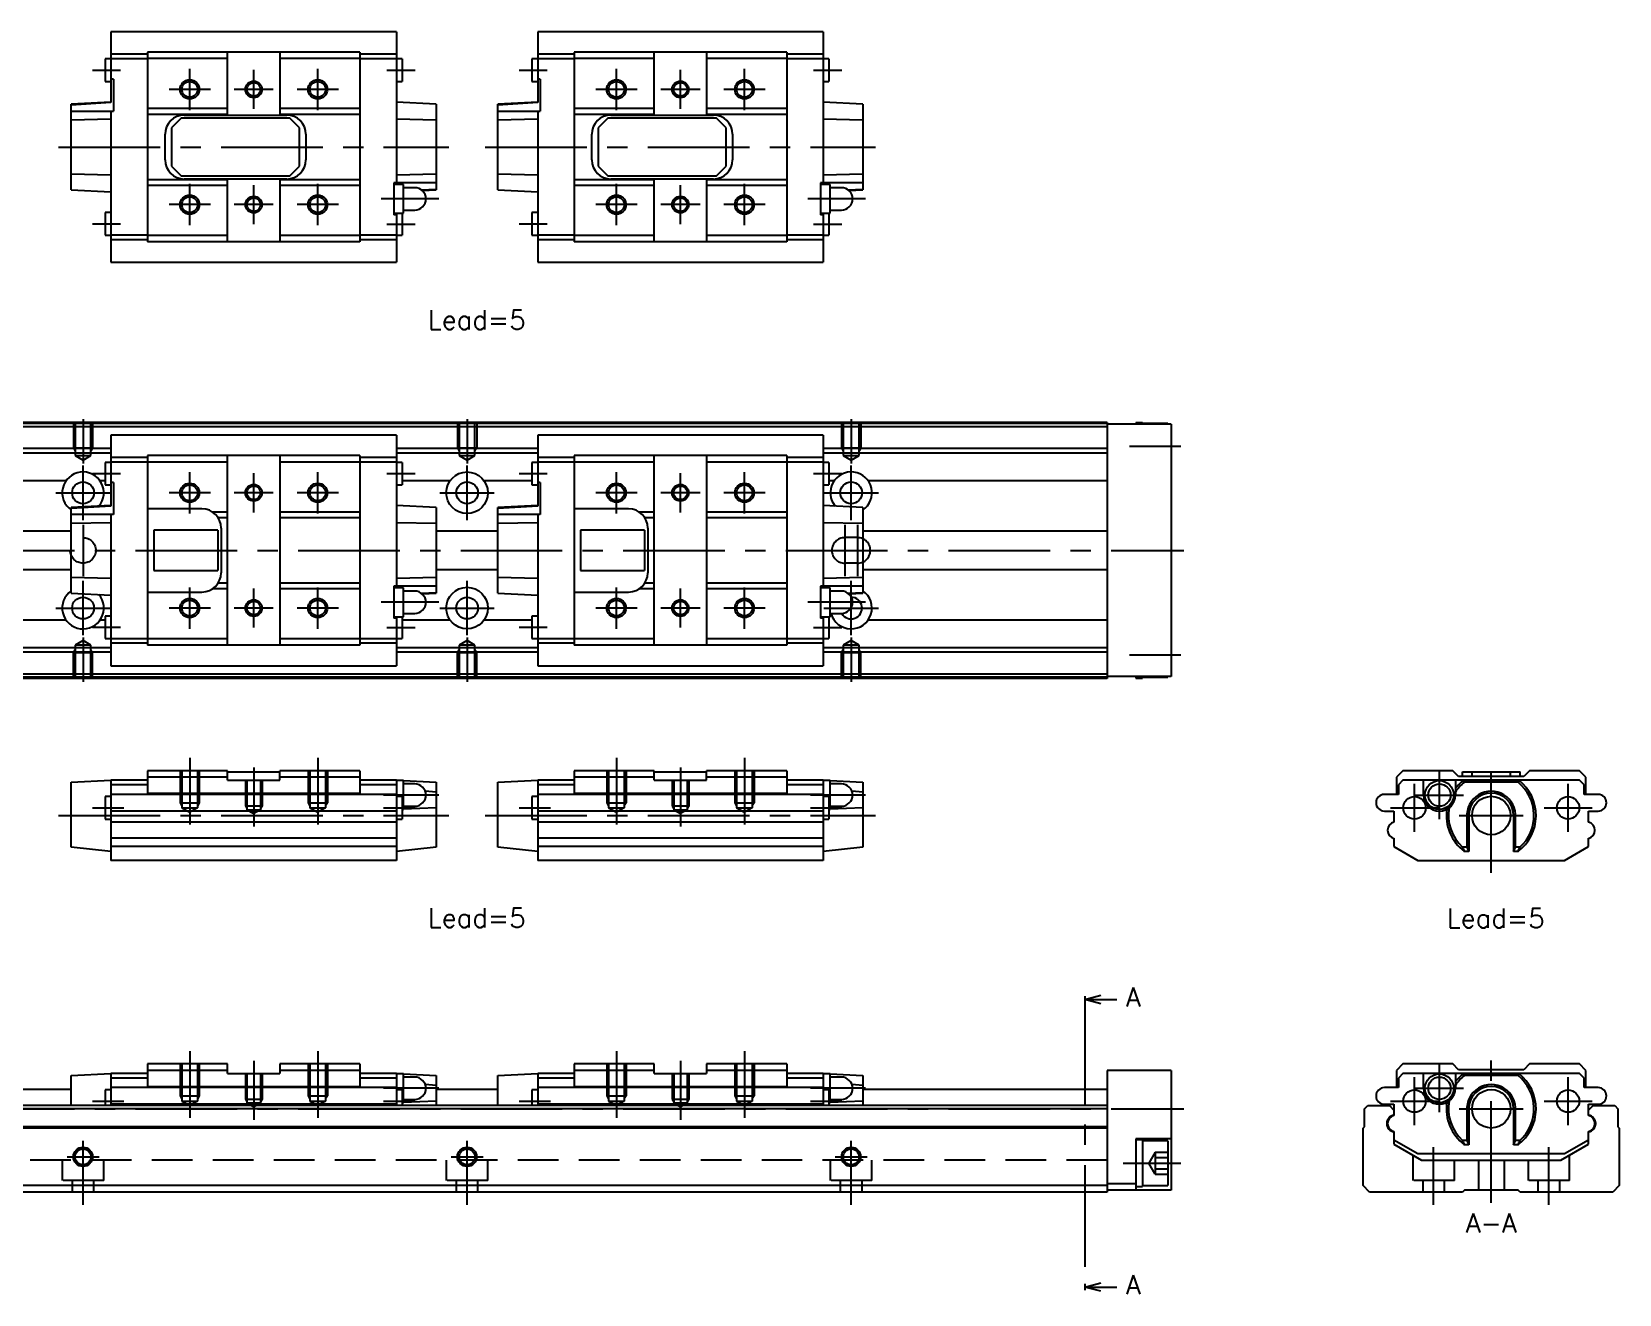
# Model space of a CAD drawing. Extents: x -2 to 376, y -8 to 191.
# Drawn here: x 127.7 to 375.7, y -6 to 191.2 of the extents above; entities that cross this region are included whole.
import ezdxf

# ---------------------------------------------------------------- set-up
doc = ezdxf.new("R2010")
doc.units = 0
doc.header["$LTSCALE"] = 0.5
doc.linetypes.add('CENTER', pattern=[50.8, 31.75, -6.35, 6.35, -6.35])
doc.linetypes.add('DASHED', pattern=[19.05, 12.7, -6.35])
for name, color, linetype in [('MSM_CENTER', 1, 'CENTER'), ('MSM_CONTINUOUS', 7, 'CONTINUOUS'), ('MSM_DASHED', 4, 'DASHED'), ('MSM_NARROW', 5, 'CONTINUOUS'), ('MSM_PART_NUMBER', 7, 'CONTINUOUS')]:
    doc.layers.add(name, color=color, linetype=linetype)
doc.styles.get("Standard").update_dxf_attribs({"font": 'txt.shx', "height": 1, "bigfont": 'bigfont.shx'})

msp = doc.modelspace()

# ---------------------------------------------------------------- linework, layer by layer
at = {"layer": 'MSM_CENTER'}
for p, q in [((137.17, 185.2), (141.57, 185.2)), ((152.37, 178.97), (152.37, 185.43)), ((162.37, 179.14), (162.37, 185.26)), ((172.37, 178.97), (172.37, 185.43)), ((183.17, 185.2), (187.57, 185.2)), ((203.83, 185.2), (208.23, 185.2)), ((219.03, 178.97), (219.03, 185.43)), ((229.03, 179.14), (229.03, 185.26)), ((239.03, 178.97), (239.03, 185.43)), ((249.83, 185.2), (254.23, 185.2)), ((155.6, 182.2), (149.14, 182.2)), ((165.42, 182.2), (159.31, 182.2)), ((175.6, 182.2), (169.14, 182.2)), ((222.26, 182.2), (215.8, 182.2)), ((232.09, 182.2), (225.98, 182.2)), ((242.26, 182.2), (235.8, 182.2)), ((131.87, 173.2), (192.87, 173.2)), ((198.53, 173.2), (259.53, 173.2)), ((152.37, 160.97), (152.37, 167.43)), ((162.37, 161.14), (162.37, 167.26)), ((172.37, 160.97), (172.37, 167.43)), ((219.03, 160.97), (219.03, 167.43)), ((229.03, 161.14), (229.03, 167.26)), ((239.03, 160.97), (239.03, 167.43)), ((155.6, 164.2), (149.14, 164.2)), ((165.42, 164.2), (159.31, 164.2)), ((175.6, 164.2), (169.14, 164.2)), ((191.27, 165.1), (182.27, 165.1)), ((222.26, 164.2), (215.8, 164.2)), ((232.09, 164.2), (225.98, 164.2)), ((242.26, 164.2), (235.8, 164.2)), ((257.93, 165.1), (248.93, 165.1)), ((137.17, 161.2), (141.57, 161.2)), ((183.17, 161.15), (187.57, 161.15)), ((203.83, 161.2), (208.23, 161.2)), ((249.83, 161.15), (254.23, 161.15)), ((135.7, 130.7), (135.7, 123.79)), ((195.7, 130.7), (195.7, 123.79)), ((255.7, 130.7), (255.7, 123.79)), ((299.2, 126.5), (307.2, 126.5)), ((135.7, 114.95), (135.7, 123.45)), ((137.17, 122.2), (141.57, 122.2)), ((152.37, 115.97), (152.37, 122.43)), ((162.37, 116.14), (162.37, 122.26)), ((172.37, 115.97), (172.37, 122.43)), ((183.17, 122.2), (187.57, 122.2)), ((195.7, 114.95), (195.7, 123.45)), ((203.83, 122.2), (208.23, 122.2)), ((219.03, 115.97), (219.03, 122.43)), ((229.03, 116.14), (229.03, 122.26)), ((239.03, 115.97), (239.03, 122.43)), ((249.83, 122.2), (254.23, 122.2)), ((255.7, 114.95), (255.7, 123.45)), ((131.45, 119.2), (139.95, 119.2)), ((155.6, 119.2), (149.14, 119.2)), ((165.42, 119.2), (159.31, 119.2)), ((175.6, 119.2), (169.14, 119.2)), ((191.45, 119.2), (199.95, 119.2)), ((222.26, 119.2), (215.8, 119.2)), ((232.09, 119.2), (225.98, 119.2)), ((242.26, 119.2), (235.8, 119.2)), ((251.45, 119.2), (259.95, 119.2)), ((135.7, 114.2), (135.7, 106.2)), ((254.7, 114.2), (254.7, 106.2)), ((256.7, 114.2), (256.7, 106.2)), ((67.7, 110.2), (307.7, 110.2)), ((135.7, 96.95), (135.7, 105.45)), ((152.37, 97.97), (152.37, 104.43)), ((162.37, 98.14), (162.37, 104.26)), ((172.37, 97.97), (172.37, 104.43)), ((195.7, 96.95), (195.7, 105.45)), ((219.03, 97.97), (219.03, 104.43)), ((229.03, 98.14), (229.03, 104.26)), ((239.03, 97.97), (239.03, 104.43)), ((255.7, 96.95), (255.7, 105.45)), ((191.27, 102.1), (182.27, 102.1)), ((257.93, 102.1), (248.93, 102.1)), ((131.45, 101.2), (139.95, 101.2)), ((155.6, 101.2), (149.14, 101.2)), ((165.42, 101.2), (159.31, 101.2)), ((175.6, 101.2), (169.14, 101.2)), ((191.45, 101.2), (199.95, 101.2)), ((222.26, 101.2), (215.8, 101.2)), ((232.09, 101.2), (225.98, 101.2)), ((242.26, 101.2), (235.8, 101.2)), ((251.45, 101.2), (259.95, 101.2)), ((137.17, 98.2), (141.57, 98.2)), ((183.17, 98.15), (187.57, 98.15)), ((203.83, 98.2), (208.23, 98.2)), ((249.83, 98.15), (254.23, 98.15)), ((135.7, 96.61), (135.7, 89.7)), ((195.7, 96.61), (195.7, 89.7)), ((255.7, 96.61), (255.7, 89.7)), ((299.2, 93.9), (307.2, 93.9)), ((152.37, 77.8), (152.37, 67.4)), ((172.37, 77.8), (172.37, 67.4)), ((219.03, 77.8), (219.03, 67.4)), ((239.03, 77.8), (239.03, 67.4)), ((355.7, 59.85), (355.7, 77.65)), ((162.37, 76.3), (162.37, 67.1)), ((229.03, 76.3), (229.03, 67.1)), ((347.6, 68.25), (347.6, 75.75)), ((191.27, 72), (182.67, 72)), ((257.93, 72), (249.33, 72)), ((343.7, 66.25), (343.7, 73.75)), ((343.85, 72), (351.35, 72)), ((367.7, 66.25), (367.7, 73.75)), ((137.17, 70), (142.07, 70)), ((182.67, 70), (187.57, 70)), ((203.83, 70), (208.73, 70)), ((249.33, 70), (254.23, 70)), ((339.95, 70), (347.45, 70)), ((363.95, 70), (371.45, 70)), ((131.87, 68.8), (192.87, 68.8)), ((198.53, 68.8), (259.53, 68.8)), ((350.7, 68.8), (360.7, 68.8)), ((292.2, 39.58), (292.2, -4.33)), ((152.37, 32), (152.37, 21.6)), ((162.37, 30.5), (162.37, 21.3)), ((172.37, 32), (172.37, 21.6)), ((219.03, 32), (219.03, 21.6)), ((229.03, 30.5), (229.03, 21.3)), ((239.03, 32), (239.03, 21.6)), ((347.6, 22.45), (347.6, 29.95)), ((355.7, 8.3), (355.7, 31.1)), ((343.7, 20.45), (343.7, 27.95)), ((367.7, 20.45), (367.7, 27.95)), ((191.27, 26.2), (182.67, 26.2)), ((257.93, 26.2), (249.33, 26.2)), ((343.85, 26.2), (351.35, 26.2)), ((67.7, 23), (307.7, 23)), ((137.17, 24.2), (142.07, 24.2)), ((182.67, 24.2), (187.57, 24.2)), ((203.83, 24.2), (208.73, 24.2)), ((249.33, 24.2), (254.23, 24.2)), ((339.95, 24.2), (347.45, 24.2)), ((350.7, 23), (360.7, 23)), ((363.95, 24.2), (371.45, 24.2)), ((135.7, 8), (135.7, 18)), ((195.7, 8), (195.7, 18)), ((255.7, 8), (255.7, 18)), ((133.2, 15.5), (138.2, 15.5)), ((193.2, 15.5), (198.2, 15.5)), ((253.2, 15.5), (258.2, 15.5)), ((346.7, 8), (346.7, 17)), ((364.7, 8), (364.7, 17)), ((298.2, 14.5), (307.2, 14.5))]:
    msp.add_line(p, q, dxfattribs=at)
at = {"layer": 'MSM_CONTINUOUS'}
for p, q in [((140.07, 191.2), (140.07, 180.13)), ((184.67, 191.2), (140.07, 191.2)), ((184.67, 191.2), (184.67, 167.6)), ((206.73, 191.2), (206.73, 180.13)), ((251.33, 191.2), (206.73, 191.2)), ((251.33, 191.2), (251.33, 167.6)), ((139.17, 186.95), (139.17, 183.45)), ((140.07, 186.95), (139.17, 186.95)), ((145.77, 187.7), (140.07, 187.7)), ((145.77, 186.99), (140.07, 186.99)), ((178.97, 188), (145.77, 188)), ((145.77, 188), (145.77, 158.4)), ((158.27, 187), (145.77, 187)), ((158.27, 178.2), (158.27, 188)), ((166.47, 188), (166.47, 178.2)), ((178.97, 187), (166.47, 187)), ((178.97, 188), (178.97, 158.4)), ((184.67, 187.7), (178.97, 187.7)), ((184.67, 186.99), (178.97, 186.99)), ((185.57, 186.95), (184.67, 186.95)), ((185.57, 186.95), (185.57, 183.45)), ((205.83, 186.95), (205.83, 183.45)), ((206.73, 186.95), (205.83, 186.95)), ((212.43, 187.7), (206.73, 187.7)), ((212.43, 186.99), (206.73, 186.99)), ((245.63, 188), (212.43, 188)), ((212.43, 188), (212.43, 158.4)), ((224.93, 187), (212.43, 187)), ((224.93, 178.2), (224.93, 188)), ((233.13, 188), (233.13, 178.2)), ((245.63, 187), (233.13, 187)), ((245.63, 188), (245.63, 158.4)), ((251.33, 187.7), (245.63, 187.7)), ((251.33, 186.99), (245.63, 186.99)), ((252.23, 186.95), (251.33, 186.95)), ((252.23, 186.95), (252.23, 183.45)), ((140.47, 183.8), (140.07, 183.8)), ((140.47, 183.8), (140.47, 178.8)), ((207.13, 183.8), (206.73, 183.8)), ((207.13, 183.8), (207.13, 178.8)), ((139.17, 183.45), (140.07, 183.45)), ((184.67, 183.45), (185.57, 183.45)), ((205.83, 183.45), (206.73, 183.45)), ((251.33, 183.45), (252.23, 183.45)), ((140.07, 180.2), (133.87, 179.88)), ((140.07, 180.13), (133.87, 179.76)), ((133.87, 166.52), (133.87, 179.88)), ((133.87, 178.8), (140.47, 178.8)), ((140.07, 178.8), (140.07, 155.2)), ((158.27, 179.2), (145.77, 179.2)), ((178.97, 179.2), (166.47, 179.2)), ((190.87, 179.88), (184.67, 180.2)), ((190.87, 179.88), (190.87, 166.52)), ((206.73, 180.2), (200.53, 179.88)), ((206.73, 180.13), (200.53, 179.76)), ((200.53, 166.52), (200.53, 179.88)), ((200.53, 178.8), (207.13, 178.8)), ((206.73, 178.8), (206.73, 155.2)), ((224.93, 179.2), (212.43, 179.2)), ((245.63, 179.2), (233.13, 179.2)), ((257.53, 179.88), (251.33, 180.2)), ((257.53, 179.88), (257.53, 166.52)), ((140.07, 177.53), (133.87, 177.39)), ((158.27, 178.3), (145.77, 178.3)), ((151.02, 177.7), (149.52, 176.2)), ((149.52, 176.2), (149.52, 170.2)), ((168.02, 177.7), (151.02, 177.7)), ((151.52, 178.2), (167.52, 178.2)), ((178.97, 178.3), (166.47, 178.3)), ((169.52, 176.2), (168.02, 177.7)), ((169.52, 170.2), (169.52, 176.2)), ((190.87, 177.39), (184.67, 177.53)), ((206.73, 177.53), (200.53, 177.39)), ((224.93, 178.3), (212.43, 178.3)), ((217.68, 177.7), (216.18, 176.2)), ((216.18, 176.2), (216.18, 170.2)), ((234.68, 177.7), (217.68, 177.7)), ((218.18, 178.2), (234.18, 178.2)), ((245.63, 178.3), (233.13, 178.3)), ((236.18, 176.2), (234.68, 177.7)), ((236.18, 170.2), (236.18, 176.2)), ((257.53, 177.39), (251.33, 177.53)), ((148.52, 171.2), (148.52, 175.2)), ((170.52, 175.2), (170.52, 171.2)), ((215.18, 171.2), (215.18, 175.2)), ((237.18, 175.2), (237.18, 171.2)), ((133.87, 169.01), (140.07, 168.87)), ((149.52, 170.2), (151.02, 168.7)), ((151.02, 168.7), (168.02, 168.7)), ((168.02, 168.7), (169.52, 170.2)), ((184.67, 168.87), (190.87, 169.01)), ((200.53, 169.01), (206.73, 168.87)), ((216.18, 170.2), (217.68, 168.7)), ((217.68, 168.7), (234.68, 168.7)), ((234.68, 168.7), (236.18, 170.2)), ((251.33, 168.87), (257.53, 169.01)), ((133.87, 166.52), (140.07, 166.2)), ((158.27, 168.1), (145.77, 168.1)), ((158.27, 167.2), (145.77, 167.2)), ((167.52, 168.2), (151.52, 168.2)), ((158.27, 158.4), (158.27, 168.2)), ((166.47, 168.2), (166.47, 158.4)), ((178.97, 168.1), (166.47, 168.1)), ((178.97, 167.2), (166.47, 167.2)), ((184.27, 167.6), (184.27, 162.6)), ((190.87, 167.6), (184.27, 167.6)), ((185.77, 167.35), (184.27, 167.35)), ((185.77, 162.85), (185.77, 167.35)), ((187.52, 166.85), (185.77, 166.85)), ((188.57, 166.5), (190.87, 166.64)), ((188.68, 166.41), (190.87, 166.52)), ((200.53, 166.52), (206.73, 166.2)), ((224.93, 168.1), (212.43, 168.1)), ((224.93, 167.2), (212.43, 167.2)), ((234.18, 168.2), (218.18, 168.2)), ((224.93, 158.4), (224.93, 168.2)), ((233.13, 168.2), (233.13, 158.4)), ((245.63, 168.1), (233.13, 168.1)), ((245.63, 167.2), (233.13, 167.2)), ((250.93, 167.6), (250.93, 162.6)), ((257.53, 167.6), (250.93, 167.6)), ((252.43, 167.35), (250.93, 167.35)), ((252.43, 162.85), (252.43, 167.35)), ((254.18, 166.85), (252.43, 166.85)), ((255.23, 166.5), (257.53, 166.64)), ((255.34, 166.41), (257.53, 166.52)), ((139.17, 162.95), (139.17, 159.45)), ((140.07, 162.95), (139.17, 162.95)), ((184.27, 162.85), (185.77, 162.85)), ((184.67, 162.6), (184.27, 162.6)), ((184.67, 162.85), (184.67, 155.2)), ((185.57, 162.85), (185.57, 159.45)), ((185.77, 163.35), (187.52, 163.35)), ((205.83, 162.95), (205.83, 159.45)), ((206.73, 162.95), (205.83, 162.95)), ((250.93, 162.85), (252.43, 162.85)), ((251.33, 162.6), (250.93, 162.6)), ((251.33, 162.85), (251.33, 155.2)), ((252.23, 162.85), (252.23, 159.45)), ((252.43, 163.35), (254.18, 163.35)), ((139.17, 159.45), (140.07, 159.45)), ((145.77, 159.41), (140.07, 159.41)), ((158.27, 159.4), (145.77, 159.4)), ((178.97, 159.4), (166.47, 159.4)), ((184.67, 159.41), (178.97, 159.41)), ((184.67, 159.45), (185.57, 159.45)), ((205.83, 159.45), (206.73, 159.45)), ((212.43, 159.41), (206.73, 159.41)), ((224.93, 159.4), (212.43, 159.4)), ((245.63, 159.4), (233.13, 159.4)), ((251.33, 159.41), (245.63, 159.41)), ((251.33, 159.45), (252.23, 159.45)), ((145.77, 158.7), (140.07, 158.7)), ((178.97, 158.4), (145.77, 158.4)), ((184.67, 158.7), (178.97, 158.7)), ((212.43, 158.7), (206.73, 158.7)), ((245.63, 158.4), (212.43, 158.4)), ((251.33, 158.7), (245.63, 158.7)), ((140.07, 155.2), (184.67, 155.2)), ((206.73, 155.2), (251.33, 155.2)), ((295.7, 130.2), (95.7, 130.2)), ((295.7, 130), (95.7, 130)), ((295.7, 129.5), (95.7, 129.5)), ((295.7, 130.2), (295.7, 90.2)), ((305.7, 129.9), (295.7, 129.9)), ((301.2, 130.15), (300.2, 130.15)), ((300.2, 130.15), (300.2, 129.9)), ((301.2, 130.15), (301.2, 129.9)), ((305.2, 130), (301.2, 130)), ((305.2, 130), (305.2, 129.9)), ((305.7, 129.9), (305.7, 90.5)), ((140.07, 128.2), (140.07, 117.13)), ((184.67, 128.2), (140.07, 128.2)), ((184.67, 128.2), (184.67, 104.6)), ((206.73, 128.2), (206.73, 117.13)), ((251.33, 128.2), (206.73, 128.2)), ((251.33, 128.2), (251.33, 104.6)), ((140.07, 126.1), (95.7, 126.1)), ((140.07, 125.4), (95.7, 125.4)), ((145.77, 124.7), (140.07, 124.7)), ((178.97, 125), (145.77, 125)), ((145.77, 125), (145.77, 95.4)), ((158.27, 95.4), (158.27, 125)), ((166.47, 125), (166.47, 95.4)), ((178.97, 125), (178.97, 95.4)), ((184.67, 124.7), (178.97, 124.7)), ((206.73, 126.1), (184.67, 126.1)), ((206.73, 125.4), (184.67, 125.4)), ((212.43, 124.7), (206.73, 124.7)), ((245.63, 125), (212.43, 125)), ((212.43, 125), (212.43, 95.4)), ((224.93, 95.4), (224.93, 125)), ((233.13, 125), (233.13, 95.4)), ((245.63, 125), (245.63, 95.4)), ((251.33, 124.7), (245.63, 124.7)), ((295.7, 126.1), (251.33, 126.1)), ((295.7, 125.4), (251.33, 125.4)), ((139.17, 123.95), (139.17, 120.45)), ((140.07, 123.95), (139.17, 123.95)), ((145.77, 123.99), (140.07, 123.99)), ((158.27, 124), (145.77, 124)), ((178.97, 124), (166.47, 124)), ((184.67, 123.99), (178.97, 123.99)), ((185.57, 123.95), (184.67, 123.95)), ((185.57, 123.95), (185.57, 120.45)), ((205.83, 123.95), (205.83, 120.45)), ((206.73, 123.95), (205.83, 123.95)), ((212.43, 123.99), (206.73, 123.99)), ((224.93, 124), (212.43, 124)), ((245.63, 124), (233.13, 124)), ((251.33, 123.99), (245.63, 123.99)), ((252.23, 123.95), (251.33, 123.95)), ((252.23, 123.95), (252.23, 120.45)), ((133.04, 121.07), (100.18, 121.07)), ((139.17, 121.07), (138.36, 121.07)), ((139.17, 120.45), (140.07, 120.45)), ((140.47, 120.8), (140.07, 120.8)), ((140.47, 120.8), (140.47, 115.8)), ((184.67, 120.45), (185.57, 120.45)), ((193.04, 121.07), (185.57, 121.07)), ((205.83, 121.07), (198.36, 121.07)), ((205.83, 120.45), (206.73, 120.45)), ((207.13, 120.8), (206.73, 120.8)), ((207.13, 120.8), (207.13, 115.8)), ((251.33, 120.45), (252.23, 120.45)), ((253.04, 121.07), (252.23, 121.07)), ((295.7, 121.07), (258.36, 121.07)), ((140.07, 117.2), (133.87, 116.88)), ((140.07, 117.13), (133.87, 116.76)), ((133.87, 103.52), (133.87, 116.88)), ((154.27, 116.7), (145.77, 116.7)), ((190.87, 116.88), (184.67, 117.2)), ((190.87, 116.88), (190.87, 103.52)), ((206.73, 117.2), (200.53, 116.88)), ((206.73, 117.13), (200.53, 116.76)), ((200.53, 103.52), (200.53, 116.88)), ((220.93, 116.7), (212.43, 116.7)), ((257.53, 116.88), (251.33, 117.2)), ((257.53, 116.88), (257.53, 103.52)), ((140.47, 115.8), (133.87, 115.8)), ((140.07, 114.53), (133.87, 114.39)), ((140.07, 115.8), (140.07, 92.2)), ((158.27, 116.2), (155.93, 116.2)), ((158.27, 115.3), (156.8, 115.3)), ((178.97, 116.2), (166.47, 116.2)), ((178.97, 115.3), (166.47, 115.3)), ((190.87, 114.39), (184.67, 114.53)), ((207.13, 115.8), (200.53, 115.8)), ((206.73, 114.53), (200.53, 114.39)), ((206.73, 115.8), (206.73, 92.2)), ((224.93, 116.2), (222.59, 116.2)), ((224.93, 115.3), (223.47, 115.3)), ((245.63, 116.2), (233.13, 116.2)), ((245.63, 115.3), (233.13, 115.3)), ((257.53, 114.39), (251.33, 114.53)), ((133.87, 113.2), (103.7, 113.2)), ((146.77, 113.36), (146.77, 107.04)), ((156.77, 113.36), (146.77, 113.36)), ((156.77, 113.36), (156.77, 107.04)), ((157.27, 113.7), (157.27, 106.7)), ((200.53, 113.2), (190.87, 113.2)), ((213.43, 113.36), (213.43, 107.04)), ((223.43, 113.36), (213.43, 113.36)), ((223.43, 113.36), (223.43, 107.04)), ((223.93, 113.7), (223.93, 106.7)), ((295.7, 113.2), (257.53, 113.2)), ((103.7, 107.2), (133.87, 107.2)), ((146.77, 107.04), (156.77, 107.04)), ((190.87, 107.2), (200.53, 107.2)), ((213.43, 107.04), (223.43, 107.04)), ((257.53, 107.2), (295.7, 107.2)), ((133.87, 106.01), (140.07, 105.87)), ((158.27, 104.2), (155.93, 104.2)), ((158.27, 105.1), (156.8, 105.1)), ((178.97, 105.1), (166.47, 105.1)), ((178.97, 104.2), (166.47, 104.2)), ((190.87, 104.6), (184.27, 104.6)), ((184.27, 104.6), (184.27, 99.6)), ((185.77, 104.35), (184.27, 104.35)), ((184.67, 105.87), (190.87, 106.01)), ((185.77, 99.85), (185.77, 104.35)), ((200.53, 106.01), (206.73, 105.87)), ((224.93, 104.2), (222.59, 104.2)), ((224.93, 105.1), (223.47, 105.1)), ((245.63, 105.1), (233.13, 105.1)), ((245.63, 104.2), (233.13, 104.2)), ((257.53, 104.6), (250.93, 104.6)), ((250.93, 104.6), (250.93, 99.6)), ((252.43, 104.35), (250.93, 104.35)), ((251.33, 105.87), (257.53, 106.01)), ((252.43, 99.85), (252.43, 104.35)), ((133.87, 103.52), (140.07, 103.2)), ((145.77, 103.7), (154.27, 103.7)), ((187.52, 103.85), (185.77, 103.85)), ((188.57, 103.5), (190.87, 103.64)), ((188.68, 103.41), (190.87, 103.52)), ((200.53, 103.52), (206.73, 103.2)), ((212.43, 103.7), (220.93, 103.7)), ((254.18, 103.85), (252.43, 103.85)), ((255.23, 103.5), (257.53, 103.64)), ((255.34, 103.41), (257.53, 103.52)), ((133.04, 99.33), (100.18, 99.33)), ((139.17, 99.33), (138.36, 99.33)), ((139.17, 99.95), (139.17, 96.45)), ((140.07, 99.95), (139.17, 99.95)), ((184.27, 99.85), (185.77, 99.85)), ((184.67, 99.6), (184.27, 99.6)), ((184.67, 99.85), (184.67, 92.2)), ((185.57, 99.85), (185.57, 96.45)), ((193.04, 99.33), (185.57, 99.33)), ((185.77, 100.35), (187.52, 100.35)), ((205.83, 99.33), (198.36, 99.33)), ((205.83, 99.95), (205.83, 96.45)), ((206.73, 99.95), (205.83, 99.95)), ((250.93, 99.85), (252.43, 99.85)), ((251.33, 99.6), (250.93, 99.6)), ((251.33, 99.85), (251.33, 92.2)), ((252.23, 99.85), (252.23, 96.45)), ((252.43, 100.35), (254.18, 100.35)), ((295.7, 99.33), (258.36, 99.33)), ((140.07, 95), (95.7, 95)), ((140.07, 94.3), (95.7, 94.3)), ((139.17, 96.45), (140.07, 96.45)), ((145.77, 96.41), (140.07, 96.41)), ((145.77, 95.7), (140.07, 95.7)), ((158.27, 96.4), (145.77, 96.4)), ((178.97, 95.4), (145.77, 95.4)), ((178.97, 96.4), (166.47, 96.4)), ((184.67, 96.41), (178.97, 96.41)), ((184.67, 95.7), (178.97, 95.7)), ((184.67, 96.45), (185.57, 96.45)), ((206.73, 95), (184.67, 95)), ((206.73, 94.3), (184.67, 94.3)), ((205.83, 96.45), (206.73, 96.45)), ((212.43, 96.41), (206.73, 96.41)), ((212.43, 95.7), (206.73, 95.7)), ((224.93, 96.4), (212.43, 96.4)), ((245.63, 95.4), (212.43, 95.4)), ((245.63, 96.4), (233.13, 96.4)), ((251.33, 96.41), (245.63, 96.41)), ((251.33, 95.7), (245.63, 95.7)), ((251.33, 96.45), (252.23, 96.45)), ((295.7, 95), (251.33, 95)), ((295.7, 94.3), (251.33, 94.3)), ((140.07, 92.2), (184.67, 92.2)), ((206.73, 92.2), (251.33, 92.2)), ((295.7, 90.9), (95.7, 90.9)), ((295.7, 90.4), (95.7, 90.4)), ((295.7, 90.2), (95.7, 90.2)), ((305.7, 90.5), (295.7, 90.5)), ((300.2, 90.5), (300.2, 90.25)), ((300.2, 90.25), (301.2, 90.25)), ((301.2, 90.5), (301.2, 90.25)), ((301.2, 90.4), (305.2, 90.4)), ((305.2, 90.5), (305.2, 90.4)), ((158.27, 75.8), (145.77, 75.8)), ((145.77, 75.8), (145.77, 72.23)), ((158.27, 74.8), (145.77, 74.8)), ((158.27, 74.3), (158.27, 75.8)), ((158.27, 75.6), (166.47, 75.6)), ((166.47, 74.3), (166.47, 75.8)), ((178.97, 75.8), (166.47, 75.8)), ((178.97, 74.8), (166.47, 74.8)), ((178.97, 75.8), (178.97, 72.23)), ((224.93, 75.8), (212.43, 75.8)), ((212.43, 75.8), (212.43, 72.23)), ((224.93, 74.8), (212.43, 74.8)), ((224.93, 74.3), (224.93, 75.8)), ((224.93, 75.6), (233.13, 75.6)), ((233.13, 74.3), (233.13, 75.8)), ((245.63, 75.8), (233.13, 75.8)), ((245.63, 74.8), (233.13, 74.8)), ((245.63, 75.8), (245.63, 72.23)), ((341.9, 75.8), (340.9, 74.8)), ((340.9, 74.8), (340.9, 72.23)), ((349.7, 75.8), (341.9, 75.8)), ((350.6, 74.9), (349.7, 75.8)), ((360.8, 74.9), (350.6, 74.9)), ((351.2, 74.9), (351.2, 75.6)), ((351.2, 75.6), (360.2, 75.6)), ((352.7, 74.9), (352.7, 75.6)), ((358.7, 74.9), (358.7, 75.6)), ((360.2, 74.9), (360.2, 75.6)), ((361.7, 75.8), (360.8, 74.9)), ((369.5, 75.8), (361.7, 75.8)), ((370.5, 74.8), (369.5, 75.8)), ((370.5, 72.23), (370.5, 74.8)), ((133.87, 74), (140.07, 74.3)), ((133.87, 63.84), (133.87, 74)), ((145.77, 74.3), (140.07, 74.3)), ((140.07, 74.3), (140.07, 61.8)), ((145.77, 73.59), (140.07, 73.59)), ((184.67, 72.1), (140.07, 72.1)), ((178.97, 72.23), (145.77, 72.23)), ((158.27, 74.3), (166.47, 74.3)), ((184.67, 74.3), (178.97, 74.3)), ((184.67, 73.59), (178.97, 73.59)), ((184.67, 74.3), (185.69, 74.25)), ((184.67, 74.3), (184.67, 61.8)), ((185.77, 74.25), (184.67, 74.25)), ((185.77, 74.25), (190.87, 74)), ((185.77, 69.75), (185.77, 74.25)), ((187.52, 73.75), (185.77, 73.75)), ((190.87, 72.43), (189.16, 72.59)), ((190.87, 74), (190.87, 63.84)), ((200.53, 74), (206.73, 74.3)), ((200.53, 63.84), (200.53, 74)), ((212.43, 74.3), (206.73, 74.3)), ((206.73, 74.3), (206.73, 61.8)), ((212.43, 73.59), (206.73, 73.59)), ((251.33, 72.1), (206.73, 72.1)), ((245.63, 72.23), (212.43, 72.23)), ((224.93, 74.3), (233.13, 74.3)), ((251.33, 74.3), (245.63, 74.3)), ((251.33, 73.59), (245.63, 73.59)), ((251.33, 74.3), (252.36, 74.25)), ((251.33, 74.3), (251.33, 61.8)), ((252.43, 74.25), (251.33, 74.25)), ((252.43, 74.25), (257.53, 74)), ((252.43, 69.75), (252.43, 74.25)), ((254.18, 73.75), (252.43, 73.75)), ((257.53, 72.43), (255.83, 72.59)), ((257.53, 74), (257.53, 63.84)), ((341.2, 72.1), (339, 72.1)), ((340.9, 72.23), (341.2, 72.23)), ((341.91, 74.3), (341.2, 73.59)), ((341.2, 73.59), (341.2, 72.1)), ((369.49, 74.3), (341.91, 74.3)), ((345.1, 72), (345.1, 74.3)), ((350.1, 74.3), (350.1, 72)), ((351.37, 74.3), (351.51, 74)), ((359.89, 74), (351.51, 74)), ((359.89, 74), (360.03, 74.3)), ((370.2, 73.59), (369.49, 74.3)), ((370.2, 72.1), (370.2, 73.59)), ((370.2, 72.23), (370.5, 72.23)), ((372.4, 72.1), (370.2, 72.1)), ((140.07, 71.75), (139.17, 71.75)), ((139.17, 71.75), (139.17, 68.25)), ((184.67, 69.5), (140.07, 69.5)), ((185.57, 71.75), (184.67, 71.75)), ((185.57, 71.75), (185.57, 68.25)), ((185.57, 69.75), (185.77, 69.75)), ((185.77, 70.25), (187.52, 70.25)), ((185.77, 69.83), (190.87, 70.03)), ((206.73, 71.75), (205.83, 71.75)), ((205.83, 71.75), (205.83, 68.25)), ((251.33, 69.5), (206.73, 69.5)), ((252.23, 71.75), (251.33, 71.75)), ((252.23, 71.75), (252.23, 68.25)), ((252.23, 69.75), (252.43, 69.75)), ((252.43, 70.25), (254.18, 70.25)), ((252.43, 69.83), (257.53, 70.03)), ((339, 69.5), (340.5, 69.5)), ((340.5, 69.5), (340.5, 67.76)), ((370.9, 67.76), (370.9, 69.5)), ((370.9, 69.5), (372.4, 69.5)), ((139.17, 68.25), (140.07, 68.25)), ((184.67, 67.76), (140.07, 67.76)), ((184.67, 68.25), (185.57, 68.25)), ((205.83, 68.25), (206.73, 68.25)), ((251.33, 67.76), (206.73, 67.76)), ((251.33, 68.25), (252.23, 68.25)), ((351.91, 68.48), (351.91, 63.84)), ((352.2, 68.8), (352.2, 63.18)), ((359.2, 68.8), (359.2, 63.18)), ((359.49, 63.84), (359.49, 68.48)), ((184.67, 65.24), (140.07, 65.24)), ((251.33, 65.24), (206.73, 65.24)), ((340.5, 65.24), (340.5, 63.96)), ((370.9, 63.96), (370.9, 65.24)), ((140.07, 63.18), (133.87, 63.84)), ((184.67, 63.96), (140.07, 63.96)), ((190.87, 63.84), (184.67, 63.18)), ((206.73, 63.18), (200.53, 63.84)), ((251.33, 63.96), (206.73, 63.96)), ((257.53, 63.84), (251.33, 63.18)), ((340.5, 63.96), (344.24, 61.8)), ((351.91, 63.84), (351.23, 63.84)), ((352.2, 63.18), (351.53, 63.18)), ((351.91, 63.84), (352.2, 63.18)), ((359.2, 63.18), (359.49, 63.84)), ((359.87, 63.18), (359.2, 63.18)), ((360.17, 63.84), (359.49, 63.84)), ((367.16, 61.8), (370.9, 63.96)), ((184.67, 61.8), (140.07, 61.8)), ((251.33, 61.8), (206.73, 61.8)), ((344.24, 61.8), (367.16, 61.8)), ((292.2, 40.08), (294.7, 40.75)), ((292.2, 40.58), (292.2, 39.58)), ((294.7, 39.41), (292.2, 40.08)), ((292.2, 40.08), (297.2, 40.08)), ((145.77, 30), (145.77, 26.43)), ((158.27, 30), (145.77, 30)), ((158.27, 28.5), (158.27, 30)), ((178.97, 30), (166.47, 30)), ((166.47, 30), (166.47, 28.5)), ((178.97, 30), (178.97, 26.43)), ((212.43, 30), (212.43, 26.43)), ((224.93, 30), (212.43, 30)), ((224.93, 28.5), (224.93, 30)), ((245.63, 30), (233.13, 30)), ((233.13, 30), (233.13, 28.5)), ((245.63, 30), (245.63, 26.43)), ((341.9, 30), (340.9, 29)), ((349.7, 30), (341.9, 30)), ((350.6, 29.1), (349.7, 30)), ((361.7, 30), (360.8, 29.1)), ((369.5, 30), (361.7, 30)), ((370.5, 29), (369.5, 30)), ((133.87, 28.2), (140.07, 28.5)), ((133.87, 23.5), (133.87, 28.2)), ((145.77, 28.5), (140.07, 28.5)), ((140.07, 28.5), (140.07, 23.5)), ((145.77, 27.79), (140.07, 27.79)), ((158.27, 29), (145.77, 29)), ((158.27, 28.5), (166.47, 28.5)), ((178.97, 29), (166.47, 29)), ((184.67, 28.5), (178.97, 28.5)), ((184.67, 27.79), (178.97, 27.79)), ((184.67, 28.5), (185.69, 28.45)), ((184.67, 28.5), (184.67, 23.5)), ((185.77, 28.45), (184.67, 28.45)), ((185.77, 28.45), (190.87, 28.2)), ((185.77, 23.95), (185.77, 28.45)), ((187.52, 27.95), (185.77, 27.95)), ((190.87, 28.2), (190.87, 23.5)), ((200.53, 28.2), (206.73, 28.5)), ((200.53, 23.5), (200.53, 28.2)), ((212.43, 28.5), (206.73, 28.5)), ((206.73, 28.5), (206.73, 23.5)), ((212.43, 27.79), (206.73, 27.79)), ((224.93, 29), (212.43, 29)), ((224.93, 28.5), (233.13, 28.5)), ((245.63, 29), (233.13, 29)), ((251.33, 28.5), (245.63, 28.5)), ((251.33, 27.79), (245.63, 27.79)), ((251.33, 28.5), (252.36, 28.45)), ((251.33, 28.5), (251.33, 23.5)), ((252.43, 28.45), (251.33, 28.45)), ((252.43, 28.45), (257.53, 28.2)), ((252.43, 23.95), (252.43, 28.45)), ((254.18, 27.95), (252.43, 27.95)), ((257.53, 28.2), (257.53, 23.5)), ((305.7, 29), (295.7, 29)), ((295.7, 29), (295.7, 10)), ((305.7, 29), (305.7, 10.3)), ((340.9, 29), (340.9, 26.43)), ((341.91, 28.5), (341.2, 27.79)), ((341.2, 27.79), (341.2, 26.3)), ((369.49, 28.5), (341.91, 28.5)), ((345.1, 26.2), (345.1, 28.5)), ((350.1, 28.5), (350.1, 26.2)), ((360.8, 29.1), (350.6, 29.1)), ((351.37, 28.5), (351.51, 28.2)), ((359.89, 28.2), (351.51, 28.2)), ((359.89, 28.2), (360.03, 28.5)), ((370.2, 27.79), (369.49, 28.5)), ((370.2, 26.3), (370.2, 27.79)), ((370.5, 26.43), (370.5, 29)), ((133.87, 26), (97.7, 26)), ((140.07, 25.95), (139.17, 25.95)), ((139.17, 25.95), (139.17, 23.5)), ((184.67, 26.3), (140.07, 26.3)), ((178.97, 26.43), (145.77, 26.43)), ((185.57, 25.95), (184.67, 25.95)), ((185.57, 25.95), (185.57, 23.5)), ((190.87, 26.63), (189.16, 26.79)), ((200.53, 26), (190.87, 26)), ((206.73, 25.95), (205.83, 25.95)), ((205.83, 25.95), (205.83, 23.5)), ((251.33, 26.3), (206.73, 26.3)), ((245.63, 26.43), (212.43, 26.43)), ((252.23, 25.95), (251.33, 25.95)), ((252.23, 25.95), (252.23, 23.5)), ((257.53, 26.63), (255.83, 26.79)), ((295.7, 26), (257.53, 26)), ((341.2, 26.3), (339, 26.3)), ((340.9, 26.43), (341.2, 26.43)), ((370.2, 26.43), (370.5, 26.43)), ((372.4, 26.3), (370.2, 26.3)), ((295.7, 23.5), (95.7, 23.5)), ((295.7, 23), (95.7, 23)), ((184.67, 23.7), (140.07, 23.7)), ((185.57, 23.95), (185.77, 23.95)), ((185.77, 24.45), (187.52, 24.45)), ((185.77, 24.03), (190.87, 24.23)), ((251.33, 23.7), (206.73, 23.7)), ((252.23, 23.95), (252.43, 23.95)), ((252.43, 24.45), (254.18, 24.45)), ((252.43, 24.03), (257.53, 24.23)), ((335.9, 23), (336.4, 23.5)), ((335.9, 20.2), (335.9, 23)), ((336.4, 23.5), (339.8, 23.5)), ((339, 23.7), (340.5, 23.7)), ((339.8, 23.5), (340.5, 22.8)), ((340.5, 23.7), (340.5, 21.96)), ((351.91, 22.68), (351.91, 18.04)), ((352.2, 23), (352.2, 17.38)), ((359.2, 23), (359.2, 17.38)), ((359.49, 18.04), (359.49, 22.68)), ((370.9, 23.7), (372.4, 23.7)), ((370.9, 21.96), (370.9, 23.7)), ((370.9, 22.8), (371.6, 23.5)), ((371.6, 23.5), (375, 23.5)), ((375, 23.5), (375.5, 23)), ((375.5, 23), (375.5, 20.2)), ((295.7, 20.2), (95.7, 20.2)), ((295.7, 20), (95.7, 20)), ((335.7, 20), (335.9, 20.2)), ((335.7, 11), (335.7, 20)), ((375.5, 20.2), (375.7, 20)), ((375.7, 20), (375.7, 11)), ((305.7, 18.3), (300.2, 18.3)), ((300.2, 18.3), (300.2, 10.3)), ((301.2, 18.15), (300.2, 18.15)), ((301.2, 18.15), (301.2, 10.85)), ((305.2, 18), (301.2, 18)), ((305.2, 18), (305.2, 11)), ((340.5, 19.44), (340.5, 17.5)), ((340.5, 18.16), (344.24, 16)), ((340.5, 17.5), (344.83, 15)), ((351.91, 18.04), (351.23, 18.04)), ((352.2, 17.38), (351.53, 17.38)), ((351.91, 18.04), (352.2, 17.38)), ((359.2, 17.38), (359.49, 18.04)), ((359.87, 17.38), (359.2, 17.38)), ((360.17, 18.04), (359.49, 18.04)), ((366.57, 15), (370.9, 17.5)), ((367.16, 16), (370.9, 18.16)), ((370.9, 17.5), (370.9, 19.44)), ((344.24, 16), (367.16, 16)), ((344.83, 15), (366.57, 15)), ((295.7, 11), (95.7, 11)), ((295.7, 10), (95.7, 10)), ((300.2, 11.3), (295.7, 11.3)), ((305.7, 10.3), (295.7, 10.3)), ((300.2, 10.85), (301.2, 10.85)), ((301.2, 11), (305.2, 11)), ((336.7, 10), (335.7, 11)), ((351.2, 10), (336.7, 10)), ((351.5, 10.3), (351.2, 10)), ((359.9, 10.3), (351.5, 10.3)), ((360.2, 10), (359.9, 10.3)), ((374.7, 10), (360.2, 10)), ((375.7, 11), (374.7, 10)), ((292.2, -4.83), (294.7, -4.16)), ((292.2, -4.33), (292.2, -5.33)), ((294.7, -5.5), (292.2, -4.83)), ((292.2, -4.83), (297.2, -4.83))]:
    msp.add_line(p, q, dxfattribs=at)
for centre, radius in [((152.37, 182.2), 1.23), ((162.37, 182.2), 1.06), ((172.37, 182.2), 1.23), ((219.03, 182.2), 1.23), ((229.03, 182.2), 1.06), ((239.03, 182.2), 1.23), ((152.37, 164.2), 1.23), ((162.37, 164.2), 1.06), ((172.37, 164.2), 1.23), ((219.03, 164.2), 1.23), ((229.03, 164.2), 1.06), ((239.03, 164.2), 1.23), ((195.7, 119.2), 3.25), ((135.7, 119.2), 1.7), ((152.37, 119.2), 1.23), ((162.37, 119.2), 1.06), ((172.37, 119.2), 1.23), ((195.7, 119.2), 1.7), ((219.03, 119.2), 1.23), ((229.03, 119.2), 1.06), ((239.03, 119.2), 1.23), ((255.7, 119.2), 1.7), ((195.7, 101.2), 3.25), ((135.7, 101.2), 1.7), ((152.37, 101.2), 1.23), ((162.37, 101.2), 1.06), ((172.37, 101.2), 1.23), ((195.7, 101.2), 1.7), ((219.03, 101.2), 1.23), ((229.03, 101.2), 1.06), ((239.03, 101.2), 1.23), ((347.6, 72), 2.25), ((347.6, 72), 1.75), ((343.7, 70), 1.75), ((355.7, 68.8), 3), ((367.7, 70), 1.75), ((347.6, 26.2), 2.25), ((347.6, 26.2), 1.75), ((343.7, 24.2), 1.75), ((355.7, 23), 3), ((367.7, 24.2), 1.75), ((135.7, 15.5), 1.23), ((195.7, 15.5), 1.23), ((255.7, 15.5), 1.23)]:
    msp.add_circle(centre, radius, dxfattribs=at)
for centre, radius, start, end in [((151.52, 175.2), 3, 90, 180), ((167.52, 175.2), 3, 0, 90), ((218.18, 175.2), 3, 90, 180), ((234.18, 175.2), 3, 0, 90), ((151.52, 171.2), 3, 180, 270), ((167.52, 171.2), 3, 270, 0), ((218.18, 171.2), 3, 180, 270), ((234.18, 171.2), 3, 270, 0), ((187.52, 165.1), 1.75, 270, 90), ((254.18, 165.1), 1.75, 270, 90), ((135.7, 119.2), 3.25, 319.7755, 235.66), ((255.7, 119.2), 3.25, 304.34, 220.2245), ((154.27, 113.7), 3, 0, 90), ((220.93, 113.7), 3, 0, 90), ((154.27, 106.7), 3, 270, 0), ((220.93, 106.7), 3, 270, 0), ((135.7, 101.2), 3.25, 124.34, 40.2245), ((187.52, 102.1), 1.75, 270, 90), ((255.7, 101.2), 3.25, 195.1614, 55.66), ((254.18, 102.1), 1.75, 270, 90), ((255.7, 101.2), 1.7, 209.9784, 88.6513), ((187.52, 72), 1.75, 270, 90), ((254.18, 72), 1.75, 270, 90), ((339, 70.8), 1.3, 90, 270), ((347.6, 72), 2.5, 180, 0), ((355.7, 68.8), 7, 128.2132, 143.1301), ((355.7, 68.8), 6.68, 128.8735, 147.0286), ((355.7, 68.8), 3.8, 355.1074, 184.8926), ((355.7, 68.8), 3.5, 0, 180), ((355.7, 68.8), 7, 306.5962, 51.7868), ((355.7, 68.8), 6.68, 312.0402, 51.1265), ((372.4, 70.8), 1.3, 270, 90), ((355.7, 68.8), 7, 171.8617, 233.4038), ((355.7, 68.8), 6.68, 169.3812, 227.9598), ((340.8, 66.5), 1.3, 103.3424, 256.6576), ((370.6, 66.5), 1.3, 283.3424, 76.6576), ((356.77, 65.93), 5.92, 200.6125, 207.6426), ((349.51, 68.22), 11.52, 334.0671, 337.6778), ((187.52, 26.2), 1.75, 270, 90), ((254.18, 26.2), 1.75, 270, 90), ((355.7, 23), 7, 128.2132, 143.1301), ((355.7, 23), 6.68, 128.8735, 147.0286), ((355.7, 23), 7, 306.5962, 51.7868), ((355.7, 23), 6.68, 312.0402, 51.1265), ((339, 25), 1.3, 90, 270), ((347.6, 26.2), 2.5, 180, 0), ((355.7, 23), 3.8, 355.1074, 184.8926), ((355.7, 23), 3.5, 0, 180), ((372.4, 25), 1.3, 270, 90), ((355.7, 23), 7, 171.8617, 233.4038), ((355.7, 23), 6.68, 169.3812, 227.9598), ((340.7, 20.7), 1.32, 98.7147, 261.2853), ((340.8, 20.7), 1.3, 103.3424, 256.6576), ((370.7, 20.7), 1.32, 278.7147, 81.2853), ((370.6, 20.7), 1.3, 283.3424, 76.6576), ((356.77, 20.13), 5.92, 200.6125, 207.6426), ((349.51, 22.42), 11.52, 334.0671, 337.6778)]:
    msp.add_arc(centre, radius, start, end, dxfattribs=at)
at = {"layer": 'MSM_DASHED'}
for p, q in [((134.2, 130.2), (134.2, 126.2)), ((134.47, 130.2), (134.47, 125)), ((136.93, 125), (136.93, 130.2)), ((137.2, 130.2), (137.2, 126.2)), ((194.2, 130.2), (194.2, 126.2)), ((194.47, 130.2), (194.47, 125)), ((196.93, 125), (196.93, 130.2)), ((197.2, 130.2), (197.2, 126.2)), ((254.2, 130.2), (254.2, 126.2)), ((254.47, 130.2), (254.47, 125)), ((256.93, 125), (256.93, 130.2)), ((257.2, 130.2), (257.2, 126.2)), ((303.2, 126.5), (305.2, 126.5)), ((134.2, 126.2), (134.47, 125.73)), ((134.2, 126.2), (137.2, 126.2)), ((134.47, 125), (136.93, 125)), ((134.47, 125), (135.7, 124.29)), ((135.7, 124.29), (136.93, 125)), ((137.2, 126.2), (136.93, 125.73)), ((194.2, 126.2), (194.47, 125.73)), ((194.2, 126.2), (197.2, 126.2)), ((194.47, 125), (196.93, 125)), ((194.47, 125), (195.7, 124.29)), ((195.7, 124.29), (196.93, 125)), ((197.2, 126.2), (196.93, 125.73)), ((254.2, 126.2), (254.47, 125.73)), ((254.2, 126.2), (257.2, 126.2)), ((254.47, 125), (256.93, 125)), ((254.47, 125), (255.7, 124.29)), ((255.7, 124.29), (256.93, 125)), ((257.2, 126.2), (256.93, 125.73)), ((256.7, 112.2), (254.7, 112.2)), ((256.7, 108.2), (254.7, 108.2)), ((134.2, 94.2), (134.47, 94.67)), ((135.7, 96.11), (134.47, 95.4)), ((134.47, 95.4), (134.47, 90.2)), ((136.93, 95.4), (134.47, 95.4)), ((136.93, 95.4), (135.7, 96.11)), ((136.93, 90.2), (136.93, 95.4)), ((137.2, 94.2), (136.93, 94.67)), ((194.2, 94.2), (194.47, 94.67)), ((195.7, 96.11), (194.47, 95.4)), ((194.47, 95.4), (194.47, 90.2)), ((196.93, 95.4), (194.47, 95.4)), ((196.93, 95.4), (195.7, 96.11)), ((196.93, 90.2), (196.93, 95.4)), ((197.2, 94.2), (196.93, 94.67)), ((254.2, 94.2), (254.47, 94.67)), ((255.7, 96.11), (254.47, 95.4)), ((254.47, 95.4), (254.47, 90.2)), ((256.93, 95.4), (254.47, 95.4)), ((256.93, 95.4), (255.7, 96.11)), ((256.93, 90.2), (256.93, 95.4)), ((257.2, 94.2), (256.93, 94.67)), ((134.2, 90.2), (134.2, 94.2)), ((137.2, 94.2), (134.2, 94.2)), ((137.2, 90.2), (137.2, 94.2)), ((194.2, 90.2), (194.2, 94.2)), ((197.2, 94.2), (194.2, 94.2)), ((197.2, 90.2), (197.2, 94.2)), ((254.2, 90.2), (254.2, 94.2)), ((257.2, 94.2), (254.2, 94.2)), ((257.2, 90.2), (257.2, 94.2)), ((303.2, 93.9), (305.2, 93.9)), ((150.87, 75.8), (150.87, 70.8)), ((151.14, 75.8), (151.14, 70.01)), ((153.6, 75.8), (153.6, 70.01)), ((153.87, 75.8), (153.87, 70.8)), ((170.87, 75.8), (170.87, 70.8)), ((171.14, 75.8), (171.14, 70.01)), ((173.6, 75.8), (173.6, 70.01)), ((173.87, 75.8), (173.87, 70.8)), ((217.53, 75.8), (217.53, 70.8)), ((217.8, 75.8), (217.8, 70.01)), ((220.26, 75.8), (220.26, 70.01)), ((220.53, 75.8), (220.53, 70.8)), ((237.53, 75.8), (237.53, 70.8)), ((237.8, 75.8), (237.8, 70.01)), ((240.26, 75.8), (240.26, 70.01)), ((240.53, 75.8), (240.53, 70.8)), ((161.07, 74.3), (161.07, 70.3)), ((161.31, 74.3), (161.31, 69.71)), ((163.42, 74.3), (163.42, 69.71)), ((163.67, 74.3), (163.67, 70.3)), ((227.73, 74.3), (227.73, 70.3)), ((227.98, 74.3), (227.98, 69.71)), ((230.09, 74.3), (230.09, 69.71)), ((230.33, 74.3), (230.33, 70.3)), ((150.87, 70.8), (153.87, 70.8)), ((150.87, 70.8), (151.14, 70.33)), ((151.14, 70.01), (153.6, 70.01)), ((151.14, 70.01), (152.37, 69.3)), ((153.6, 70.01), (152.37, 69.3)), ((153.87, 70.8), (153.6, 70.33)), ((161.07, 70.3), (163.67, 70.3)), ((161.07, 70.3), (161.31, 69.88)), ((161.31, 69.71), (163.42, 69.71)), ((161.31, 69.71), (162.37, 69.1)), ((163.42, 69.71), (162.37, 69.1)), ((163.67, 70.3), (163.42, 69.88)), ((170.87, 70.8), (173.87, 70.8)), ((170.87, 70.8), (171.14, 70.33)), ((171.14, 70.01), (173.6, 70.01)), ((171.14, 70.01), (172.37, 69.3)), ((173.6, 70.01), (172.37, 69.3)), ((173.87, 70.8), (173.6, 70.33)), ((217.53, 70.8), (220.53, 70.8)), ((217.53, 70.8), (217.8, 70.33)), ((217.8, 70.01), (220.26, 70.01)), ((217.8, 70.01), (219.03, 69.3)), ((220.26, 70.01), (219.03, 69.3)), ((220.53, 70.8), (220.26, 70.33)), ((227.73, 70.3), (230.33, 70.3)), ((227.73, 70.3), (227.98, 69.88)), ((227.98, 69.71), (230.09, 69.71)), ((227.98, 69.71), (229.03, 69.1)), ((230.09, 69.71), (229.03, 69.1)), ((230.33, 70.3), (230.09, 69.88)), ((237.53, 70.8), (240.53, 70.8)), ((237.53, 70.8), (237.8, 70.33)), ((237.8, 70.01), (240.26, 70.01)), ((237.8, 70.01), (239.03, 69.3)), ((240.26, 70.01), (239.03, 69.3)), ((240.53, 70.8), (240.26, 70.33)), ((150.87, 30), (150.87, 25)), ((151.14, 30), (151.14, 24.21)), ((153.6, 30), (153.6, 24.21)), ((153.87, 30), (153.87, 25)), ((170.87, 30), (170.87, 25)), ((171.14, 30), (171.14, 24.21)), ((173.6, 30), (173.6, 24.21)), ((173.87, 30), (173.87, 25)), ((217.53, 30), (217.53, 25)), ((217.8, 30), (217.8, 24.21)), ((220.26, 30), (220.26, 24.21)), ((220.53, 30), (220.53, 25)), ((237.53, 30), (237.53, 25)), ((237.8, 30), (237.8, 24.21)), ((240.26, 30), (240.26, 24.21)), ((240.53, 30), (240.53, 25)), ((161.07, 28.5), (161.07, 24.5)), ((161.31, 28.5), (161.31, 23.91)), ((163.42, 28.5), (163.42, 23.91)), ((163.67, 28.5), (163.67, 24.5)), ((227.73, 28.5), (227.73, 24.5)), ((227.98, 28.5), (227.98, 23.91)), ((230.09, 28.5), (230.09, 23.91)), ((230.33, 28.5), (230.33, 24.5)), ((150.87, 25), (153.87, 25)), ((150.87, 25), (151.14, 24.53)), ((153.87, 25), (153.6, 24.53)), ((170.87, 25), (173.87, 25)), ((170.87, 25), (171.14, 24.53)), ((173.87, 25), (173.6, 24.53)), ((217.53, 25), (220.53, 25)), ((217.53, 25), (217.8, 24.53)), ((220.53, 25), (220.26, 24.53)), ((237.53, 25), (240.53, 25)), ((237.53, 25), (237.8, 24.53)), ((240.53, 25), (240.26, 24.53)), ((151.14, 24.21), (153.6, 24.21)), ((151.14, 24.21), (152.37, 23.5)), ((153.6, 24.21), (152.37, 23.5)), ((161.07, 24.5), (163.67, 24.5)), ((161.07, 24.5), (161.31, 24.08)), ((161.31, 23.91), (163.42, 23.91)), ((161.31, 23.91), (162.37, 23.3)), ((163.42, 23.91), (162.37, 23.3)), ((163.67, 24.5), (163.42, 24.08)), ((171.14, 24.21), (173.6, 24.21)), ((171.14, 24.21), (172.37, 23.5)), ((173.6, 24.21), (172.37, 23.5)), ((217.8, 24.21), (220.26, 24.21)), ((217.8, 24.21), (219.03, 23.5)), ((220.26, 24.21), (219.03, 23.5)), ((227.73, 24.5), (230.33, 24.5)), ((227.73, 24.5), (227.98, 24.08)), ((227.98, 23.91), (230.09, 23.91)), ((227.98, 23.91), (229.03, 23.3)), ((230.09, 23.91), (229.03, 23.3)), ((230.33, 24.5), (230.09, 24.08)), ((237.8, 24.21), (240.26, 24.21)), ((237.8, 24.21), (239.03, 23.5)), ((240.26, 24.21), (239.03, 23.5)), ((295.7, 15), (97.2, 15)), ((132.45, 15), (132.45, 11.8)), ((138.95, 11.8), (138.95, 15)), ((192.45, 15), (192.45, 11.8)), ((198.95, 11.8), (198.95, 15)), ((252.45, 15), (252.45, 11.8)), ((258.95, 11.8), (258.95, 15)), ((303.2, 16.23), (302.2, 14.5)), ((303.2, 16.23), (305.2, 16.23)), ((303.2, 16.23), (303.2, 12.77)), ((303.2, 15.37), (305.2, 15.37)), ((343.45, 15.8), (343.45, 11.8)), ((349.95, 11.8), (349.95, 15)), ((353.7, 15), (353.7, 10.3)), ((357.7, 15), (357.7, 10.3)), ((361.45, 15), (361.45, 11.8)), ((367.95, 11.8), (367.95, 15.8)), ((303.2, 12.77), (302.2, 14.5)), ((303.2, 13.63), (305.2, 13.63)), ((303.2, 12.77), (305.2, 12.77)), ((138.95, 11.8), (132.45, 11.8)), ((134, 11.8), (134, 10)), ((137.4, 10), (137.4, 11.8)), ((198.95, 11.8), (192.45, 11.8)), ((194, 11.8), (194, 10)), ((197.4, 10), (197.4, 11.8)), ((258.95, 11.8), (252.45, 11.8)), ((254, 11.8), (254, 10)), ((257.4, 10), (257.4, 11.8)), ((349.95, 11.8), (343.45, 11.8)), ((345, 11.8), (345, 10)), ((348.4, 10), (348.4, 11.8)), ((367.95, 11.8), (361.45, 11.8)), ((363, 11.8), (363, 10)), ((366.4, 10), (366.4, 11.8))]:
    msp.add_line(p, q, dxfattribs=at)
msp.add_circle((135.7, 110.2), 2, dxfattribs=at)
for centre, start, end in [((254.7, 110.2), 90, 270), ((256.7, 110.2), 270, 90)]:
    msp.add_arc(centre, 2, start, end, dxfattribs=at)
at = {"layer": 'MSM_NARROW'}
for centre, radius in [((152.37, 182.2), 1.5), ((172.37, 182.2), 1.5), ((219.03, 182.2), 1.5), ((239.03, 182.2), 1.5), ((162.37, 182.2), 1.3), ((229.03, 182.2), 1.3), ((152.37, 164.2), 1.5), ((162.37, 164.2), 1.3), ((172.37, 164.2), 1.5), ((219.03, 164.2), 1.5), ((229.03, 164.2), 1.3), ((239.03, 164.2), 1.5), ((152.37, 119.2), 1.5), ((162.37, 119.2), 1.3), ((172.37, 119.2), 1.5), ((219.03, 119.2), 1.5), ((229.03, 119.2), 1.3), ((239.03, 119.2), 1.5), ((152.37, 101.2), 1.5), ((162.37, 101.2), 1.3), ((172.37, 101.2), 1.5), ((219.03, 101.2), 1.5), ((229.03, 101.2), 1.3), ((239.03, 101.2), 1.5), ((135.7, 15.5), 1.5), ((195.7, 15.5), 1.5), ((255.7, 15.5), 1.5)]:
    msp.add_circle(centre, radius, dxfattribs=at)

# ---------------------------------------------------------------- texts
at = {"layer": 'MSM_PART_NUMBER'}
for s, p in [('Lead=5', (189.56, 144.71)), ('Lead=5', (189.56, 51.31)), ('Lead=5', (348.76, 51.26)), ('A', (298.62, 38.95)), ('A-A', (351.71, 3.66)), ('A', (298.62, -5.96))]:
    msp.add_text(s, height=3, dxfattribs=at).set_placement(p)

doc.saveas('drawing.dxf')
